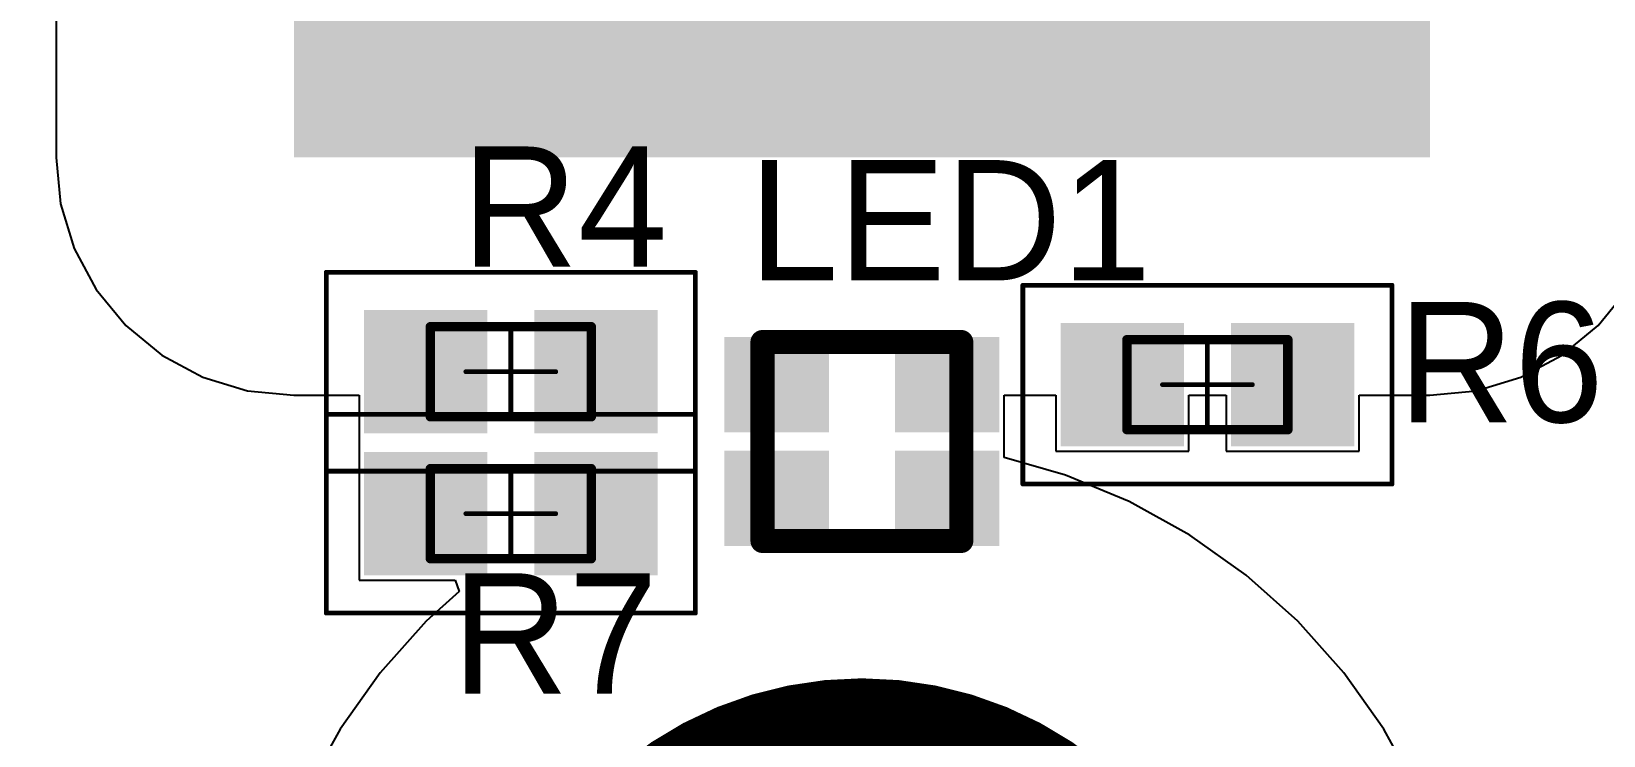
# Model space of a CAD drawing. Header units: millimetres. Extents: x 1.51 to 4.01, y 1.61 to 4.11.
# Drawn here: x 2.415 to 3.068, y 2.738 to 3.03 of the extents above; entities that cross this region are included whole.
import ezdxf

# ---------------------------------------------------------------- set-up
doc = ezdxf.new("R2010")
doc.units = ezdxf.units.MM
doc.header["$MEASUREMENT"] = 0
for name, color, linetype in [('InternalPlane1', 76, 'Continuous'), ('InternalPlane2', 16, 'Continuous'), ('Mechanical1', 6, 'Continuous'), ('Mechanical13', 56, 'Continuous'), ('Mechanical15', 56, 'Continuous'), ('Mechanical3', 76, 'Continuous'), ('TopLayer', 1, 'Continuous'), ('TopOverlay', 2, 'Continuous'), ('TopPaste', 8, 'Continuous'), ('TopSolder', 216, 'Continuous')]:
    doc.layers.add(name, color=color, linetype=linetype)

# ---------------------------------------------------------------- blocks, each defined once
blk = doc.blocks.new('LTSN_N213EGBW_27')
at = {"layer": 'Mechanical13', "const_width": 0.01}
for points in [[(-0.04134, 0.04134), (-0.04134, -0.04134)], [(-0.04134, 0.04134), (0.04134, 0.04134)], [(0.04134, 0.04134), (0.04134, -0.04134)], [(-0.04134, -0.04134), (0.04134, -0.04134)]]:
    blk.add_lwpolyline(points, dxfattribs=at)
at = {"layer": 'Mechanical13', "const_width": 0.005}
for points in [[(-0.04384, 0.04134, 1), (-0.03884, 0.04134, 1)], [(-0.04384, 0.04134, 1), (-0.03884, 0.04134, 1)], [(0.03884, 0.04134, 1), (0.04384, 0.04134, 1)], [(0.03884, 0.04134, 1), (0.04384, 0.04134, 1)], [(-0.04384, -0.04134, 1), (-0.03884, -0.04134, 1)], [(-0.04384, -0.04134, 1), (-0.03884, -0.04134, 1)], [(0.03884, -0.04134, 1), (0.04384, -0.04134, 1)], [(0.03884, -0.04134, 1), (0.04384, -0.04134, 1)]]:
    blk.add_lwpolyline(points, format="xyb", close=True, dxfattribs=at)
at = {"layer": 'TopLayer'}
for points in [[(-0.03937, 0.01772), (-0.00787, 0.01772), (-0.03937, 0.05315), (-0.00787, 0.05315)], [(0.03937, 0.05315), (0.00787, 0.05315), (0.03937, 0.01772), (0.00787, 0.01772)], [(-0.00787, -0.01772), (-0.03937, -0.01772), (-0.00787, -0.05315), (-0.03937, -0.05315)], [(0.03937, -0.01772), (0.00787, -0.01772), (0.03937, -0.05315), (0.00787, -0.05315)]]:
    blk.add_solid(points, dxfattribs=at)
at = {"layer": 'TopPaste'}
for points in [[(-0.03937, 0.01772), (-0.00787, 0.01772), (-0.03937, 0.05315), (-0.00787, 0.05315)], [(0.03937, 0.05315), (0.00787, 0.05315), (0.03937, 0.01772), (0.00787, 0.01772)], [(-0.00787, -0.01772), (-0.03937, -0.01772), (-0.00787, -0.05315), (-0.03937, -0.05315)], [(0.03937, -0.01772), (0.00787, -0.01772), (0.03937, -0.05315), (0.00787, -0.05315)]]:
    blk.add_solid(points, dxfattribs=at)
at = {"layer": 'TopSolder'}
for points in [[(-0.04337, 0.01372), (-0.00387, 0.01372), (-0.04337, 0.05715), (-0.00387, 0.05715)], [(0.04337, 0.05715), (0.00387, 0.05715), (0.04337, 0.01372), (0.00387, 0.01372)], [(-0.00387, -0.01372), (-0.04337, -0.01372), (-0.00387, -0.05715), (-0.04337, -0.05715)], [(0.04337, -0.01372), (0.00387, -0.01372), (0.04337, -0.05715), (0.00387, -0.05715)]]:
    blk.add_solid(points, dxfattribs=at)
blk = doc.blocks.new('RESC0603_1608__M_55')
at = {"layer": 'Mechanical13', "const_width": 0.00394}
for points in [[(-0.03346, 0.0187), (0.03346, 0.0187)], [(-0.03346, -0.0187), (-0.03346, 0.0187)], [(0.03346, -0.0187), (0.03346, 0.0187)], [(-0.03346, -0.0187), (0.03346, -0.0187)]]:
    blk.add_lwpolyline(points, dxfattribs=at)
at = {"layer": 'Mechanical13', "const_width": 0.00197}
for points in [[(-0.03445, 0.0187, 1), (-0.03248, 0.0187, 1)], [(-0.03445, 0.0187, 1), (-0.03248, 0.0187, 1)], [(0.03248, 0.0187, 1), (0.03445, 0.0187, 1)], [(0.03248, 0.0187, 1), (0.03445, 0.0187, 1)], [(-0.03445, -0.0187, 1), (-0.03248, -0.0187, 1)], [(-0.03445, -0.0187, 1), (-0.03248, -0.0187, 1)], [(0.03248, -0.0187, 1), (0.03445, -0.0187, 1)], [(0.03248, -0.0187, 1), (0.03445, -0.0187, 1)]]:
    blk.add_lwpolyline(points, format="xyb", close=True, dxfattribs=at)
at = {"layer": 'Mechanical15', "const_width": 0.00197}
for points in [[(-0.07677, 0.04134), (0.07677, 0.04134)], [(-0.07677, -0.04134), (-0.07677, 0.04134)], [(0.07677, -0.04134), (0.07677, 0.04134)], [(0, -0.0187), (0, 0.0187)], [(-0.0187, 0), (0.0187, 0)], [(-0.07677, -0.04134), (0.07677, -0.04134)]]:
    blk.add_lwpolyline(points, dxfattribs=at)
at = {"layer": 'Mechanical15', "const_width": 0.000984}
for points in [[(-0.07726, 0.04134, 1), (-0.07628, 0.04134, 1)], [(-0.07726, 0.04134, 1), (-0.07628, 0.04134, 1)], [(0.07628, 0.04134, 1), (0.07726, 0.04134, 1)], [(0.07628, 0.04134, 1), (0.07726, 0.04134, 1)], [(-0.00049, 0.0187, 1), (0.00049, 0.0187, 1)], [(-0.01919, 0, 1), (-0.01821, 0, 1)], [(0.01821, 0, 1), (0.01919, 0, 1)], [(-0.00049, -0.0187, 1), (0.00049, -0.0187, 1)], [(-0.07726, -0.04134, 1), (-0.07628, -0.04134, 1)], [(-0.07726, -0.04134, 1), (-0.07628, -0.04134, 1)], [(0.07628, -0.04134, 1), (0.07726, -0.04134, 1)], [(0.07628, -0.04134, 1), (0.07726, -0.04134, 1)]]:
    blk.add_lwpolyline(points, format="xyb", close=True, dxfattribs=at)
at = {"layer": 'TopLayer'}
for points in [[(-0.01378, -0.02165), (-0.01378, 0.02165), (-0.05709, -0.02165), (-0.05709, 0.02165)], [(0.05709, -0.02165), (0.05709, 0.02165), (0.01378, -0.02165), (0.01378, 0.02165)]]:
    blk.add_solid(points, dxfattribs=at)
at = {"layer": 'TopPaste'}
for points in [[(-0.01378, -0.02165), (-0.01378, 0.02165), (-0.05709, -0.02165), (-0.05709, 0.02165)], [(0.05709, -0.02165), (0.05709, 0.02165), (0.01378, -0.02165), (0.01378, 0.02165)]]:
    blk.add_solid(points, dxfattribs=at)
at = {"layer": 'TopSolder'}
for points in [[(-0.00978, -0.02565), (-0.00978, 0.02565), (-0.06109, -0.02565), (-0.06109, 0.02565)], [(0.06109, -0.02565), (0.06109, 0.02565), (0.00978, -0.02565), (0.00978, 0.02565)]]:
    blk.add_solid(points, dxfattribs=at)
blk = doc.blocks.new('RESC0603_1608__M_56')
at = {"layer": 'Mechanical13', "const_width": 0.00394}
for points in [[(0.03346, 0.0187), (-0.03346, 0.0187)], [(-0.03346, 0.0187), (-0.03346, -0.0187)], [(0.03346, 0.0187), (0.03346, -0.0187)], [(0.03346, -0.0187), (-0.03346, -0.0187)]]:
    blk.add_lwpolyline(points, dxfattribs=at)
at = {"layer": 'Mechanical13', "const_width": 0.00197}
for points in [[(-0.03445, 0.0187, 1), (-0.03248, 0.0187, 1)], [(-0.03445, 0.0187, 1), (-0.03248, 0.0187, 1)], [(0.03248, 0.0187, 1), (0.03445, 0.0187, 1)], [(0.03248, 0.0187, 1), (0.03445, 0.0187, 1)], [(-0.03445, -0.0187, 1), (-0.03248, -0.0187, 1)], [(-0.03445, -0.0187, 1), (-0.03248, -0.0187, 1)], [(0.03248, -0.0187, 1), (0.03445, -0.0187, 1)], [(0.03248, -0.0187, 1), (0.03445, -0.0187, 1)]]:
    blk.add_lwpolyline(points, format="xyb", close=True, dxfattribs=at)
at = {"layer": 'Mechanical15', "const_width": 0.00197}
for points in [[(0.07677, 0.04134), (-0.07677, 0.04134)], [(-0.07677, 0.04134), (-0.07677, -0.04134)], [(0.07677, 0.04134), (0.07677, -0.04134)], [(0, 0.0187), (0, -0.0187)], [(0.0187, 0), (-0.0187, 0)], [(0.07677, -0.04134), (-0.07677, -0.04134)]]:
    blk.add_lwpolyline(points, dxfattribs=at)
at = {"layer": 'Mechanical15', "const_width": 0.000984}
for points in [[(-0.07726, 0.04134, 1), (-0.07628, 0.04134, 1)], [(-0.07726, 0.04134, 1), (-0.07628, 0.04134, 1)], [(0.07628, 0.04134, 1), (0.07726, 0.04134, 1)], [(0.07628, 0.04134, 1), (0.07726, 0.04134, 1)], [(-0.00049, 0.0187, 1), (0.00049, 0.0187, 1)], [(-0.01919, 0, 1), (-0.01821, 0, 1)], [(0.01821, 0, 1), (0.01919, 0, 1)], [(-0.00049, -0.0187, 1), (0.00049, -0.0187, 1)], [(-0.07726, -0.04134, 1), (-0.07628, -0.04134, 1)], [(-0.07726, -0.04134, 1), (-0.07628, -0.04134, 1)], [(0.07628, -0.04134, 1), (0.07726, -0.04134, 1)], [(0.07628, -0.04134, 1), (0.07726, -0.04134, 1)]]:
    blk.add_lwpolyline(points, format="xyb", close=True, dxfattribs=at)
at = {"layer": 'TopLayer'}
for points in [[(-0.01378, -0.02165), (-0.01378, 0.02165), (-0.05709, -0.02165), (-0.05709, 0.02165)], [(0.05709, -0.02165), (0.05709, 0.02165), (0.01378, -0.02165), (0.01378, 0.02165)]]:
    blk.add_solid(points, dxfattribs=at)
at = {"layer": 'TopPaste'}
for points in [[(-0.01378, -0.02165), (-0.01378, 0.02165), (-0.05709, -0.02165), (-0.05709, 0.02165)], [(0.05709, -0.02165), (0.05709, 0.02165), (0.01378, -0.02165), (0.01378, 0.02165)]]:
    blk.add_solid(points, dxfattribs=at)
at = {"layer": 'TopSolder'}
for points in [[(-0.00978, -0.02565), (-0.00978, 0.02565), (-0.06109, -0.02565), (-0.06109, 0.02565)], [(0.06109, -0.02565), (0.06109, 0.02565), (0.00978, -0.02565), (0.00978, 0.02565)]]:
    blk.add_solid(points, dxfattribs=at)
blk = doc.blocks.new('RESC0603_1608__M_57')
at = {"layer": 'Mechanical13', "const_width": 0.00394}
for points in [[(-0.03346, 0.0187), (0.03346, 0.0187)], [(-0.03346, -0.0187), (-0.03346, 0.0187)], [(0.03346, -0.0187), (0.03346, 0.0187)], [(-0.03346, -0.0187), (0.03346, -0.0187)]]:
    blk.add_lwpolyline(points, dxfattribs=at)
at = {"layer": 'Mechanical13', "const_width": 0.00197}
for points in [[(-0.03445, 0.0187, 1), (-0.03248, 0.0187, 1)], [(-0.03445, 0.0187, 1), (-0.03248, 0.0187, 1)], [(0.03248, 0.0187, 1), (0.03445, 0.0187, 1)], [(0.03248, 0.0187, 1), (0.03445, 0.0187, 1)], [(-0.03445, -0.0187, 1), (-0.03248, -0.0187, 1)], [(-0.03445, -0.0187, 1), (-0.03248, -0.0187, 1)], [(0.03248, -0.0187, 1), (0.03445, -0.0187, 1)], [(0.03248, -0.0187, 1), (0.03445, -0.0187, 1)]]:
    blk.add_lwpolyline(points, format="xyb", close=True, dxfattribs=at)
at = {"layer": 'Mechanical15', "const_width": 0.00197}
for points in [[(-0.07677, 0.04134), (0.07677, 0.04134)], [(-0.07677, -0.04134), (-0.07677, 0.04134)], [(0.07677, -0.04134), (0.07677, 0.04134)], [(0, -0.0187), (0, 0.0187)], [(-0.0187, 0), (0.0187, 0)], [(-0.07677, -0.04134), (0.07677, -0.04134)]]:
    blk.add_lwpolyline(points, dxfattribs=at)
at = {"layer": 'Mechanical15', "const_width": 0.000984}
for points in [[(-0.07726, 0.04134, 1), (-0.07628, 0.04134, 1)], [(-0.07726, 0.04134, 1), (-0.07628, 0.04134, 1)], [(0.07628, 0.04134, 1), (0.07726, 0.04134, 1)], [(0.07628, 0.04134, 1), (0.07726, 0.04134, 1)], [(-0.00049, 0.0187, 1), (0.00049, 0.0187, 1)], [(-0.01919, 0, 1), (-0.01821, 0, 1)], [(0.01821, 0, 1), (0.01919, 0, 1)], [(-0.00049, -0.0187, 1), (0.00049, -0.0187, 1)], [(-0.07726, -0.04134, 1), (-0.07628, -0.04134, 1)], [(-0.07726, -0.04134, 1), (-0.07628, -0.04134, 1)], [(0.07628, -0.04134, 1), (0.07726, -0.04134, 1)], [(0.07628, -0.04134, 1), (0.07726, -0.04134, 1)]]:
    blk.add_lwpolyline(points, format="xyb", close=True, dxfattribs=at)
at = {"layer": 'TopLayer'}
for points in [[(-0.01378, -0.02165), (-0.01378, 0.02165), (-0.05709, -0.02165), (-0.05709, 0.02165)], [(0.05709, -0.02165), (0.05709, 0.02165), (0.01378, -0.02165), (0.01378, 0.02165)]]:
    blk.add_solid(points, dxfattribs=at)
at = {"layer": 'TopPaste'}
for points in [[(-0.01378, -0.02165), (-0.01378, 0.02165), (-0.05709, -0.02165), (-0.05709, 0.02165)], [(0.05709, -0.02165), (0.05709, 0.02165), (0.01378, -0.02165), (0.01378, 0.02165)]]:
    blk.add_solid(points, dxfattribs=at)
at = {"layer": 'TopSolder'}
for points in [[(-0.00978, -0.02565), (-0.00978, 0.02565), (-0.06109, -0.02565), (-0.06109, 0.02565)], [(0.06109, -0.02565), (0.06109, 0.02565), (0.00978, -0.02565), (0.00978, 0.02565)]]:
    blk.add_solid(points, dxfattribs=at)

msp = doc.modelspace()

# ---------------------------------------------------------------- linework, layer by layer
at = {"layer": 'InternalPlane1', "const_width": 0.04}
for points in [[(1.52968, 2.86, -0.414214), (2.76, 4.09032)], [(2.76, 4.09032, -0.414214), (3.99031, 2.86)], [(2.76, 1.62969, -0.414214), (1.52968, 2.86)], [(3.99031, 2.86, -0.414214), (2.76, 1.62969)]]:
    msp.add_lwpolyline(points, format="xyb", dxfattribs=at)
at = {"layer": 'InternalPlane2', "const_width": 0.04}
for points in [[(1.52968, 2.86, -0.414214), (2.76, 4.09032)], [(2.76, 4.09032, -0.414214), (3.99031, 2.86)], [(2.76, 1.62969, -0.414214), (1.52968, 2.86)], [(3.99031, 2.86, -0.414214), (2.76, 1.62969)]]:
    msp.add_lwpolyline(points, format="xyb", dxfattribs=at)
at = {"layer": 'Mechanical1', "const_width": 0.01}
msp.add_lwpolyline([(3.99031, 2.86, 1), (1.52968, 2.86, 1)], format="xyb", close=True, dxfattribs=at)
at = {"layer": 'Mechanical3', "const_width": 0.03937}
msp.add_lwpolyline([(3.75606, 2.86, 1), (1.76394, 2.86, 1)], format="xyb", close=True, dxfattribs=at)
at = {"layer": 'TopLayer'}
for p, q in [((2.42488, 3.2537), (2.42488, 2.97811)), ((2.42488, 2.97811), (2.42678, 2.95882)), ((2.42678, 2.95882), (2.43241, 2.94026)), ((2.43241, 2.94026), (2.44155, 2.92316)), ((2.44155, 2.92316), (2.45385, 2.90818)), ((3.06615, 2.90818), (3.07845, 2.92316)), ((2.45385, 2.90818), (2.46883, 2.89588)), ((3.05117, 2.89588), (3.06615, 2.90818)), ((2.46883, 2.89588), (2.48593, 2.88674)), ((3.03407, 2.88674), (3.05117, 2.89588)), ((2.48593, 2.88674), (2.50448, 2.88111)), ((3.01552, 2.88111), (3.03407, 2.88674)), ((2.50448, 2.88111), (2.52378, 2.87921)), ((2.52378, 2.87921), (2.55091, 2.87921)), ((2.55091, 2.87921), (2.55091, 2.86265)), ((2.81915, 2.86313), (2.81915, 2.87921)), ((2.81915, 2.87921), (2.84061, 2.87921)), ((2.84061, 2.87921), (2.84061, 2.85597)), ((2.89592, 2.85597), (2.89592, 2.87921)), ((2.89592, 2.87921), (2.91148, 2.87921)), ((2.91148, 2.87921), (2.91148, 2.85597)), ((2.96679, 2.85597), (2.96679, 2.87921)), ((2.96679, 2.87921), (2.99622, 2.87921)), ((2.99622, 2.87921), (3.01552, 2.88111)), ((2.55091, 2.86265), (2.55091, 2.86135)), ((2.55091, 2.86135), (2.55091, 2.85765)), ((2.55091, 2.85765), (2.55091, 2.85635)), ((2.81915, 2.86187), (2.81915, 2.86313)), ((2.81915, 2.85337), (2.81915, 2.86187)), ((2.55091, 2.85635), (2.55091, 2.80235)), ((2.84465, 2.84602), (2.81915, 2.85337)), ((2.84061, 2.85597), (2.89592, 2.85597)), ((2.91148, 2.85597), (2.96679, 2.85597)), ((2.87121, 2.83502), (2.84465, 2.84602)), ((2.89636, 2.82112), (2.87121, 2.83502)), ((2.91981, 2.80448), (2.89636, 2.82112)), ((2.55091, 2.80235), (2.59079, 2.80235)), ((2.59079, 2.80235), (2.59257, 2.79768)), ((2.94124, 2.78533), (2.91981, 2.80448)), ((2.59257, 2.79768), (2.57876, 2.78533)), ((2.57876, 2.78533), (2.55961, 2.7639)), ((2.96039, 2.7639), (2.94124, 2.78533)), ((2.55961, 2.7639), (2.54298, 2.74046)), ((2.97702, 2.74046), (2.96039, 2.7639)), ((2.54298, 2.74046), (2.52907, 2.7153)), ((2.99093, 2.7153), (2.97702, 2.74046))]:
    msp.add_line(p, q, dxfattribs=at)
at = {"layer": 'TopLayer', "const_width": 0.15748}
msp.add_lwpolyline([(2.68126, 2.60409, 1), (2.83874, 2.60409, 1)], format="xyb", close=True, dxfattribs=at)
at = {"layer": 'TopLayer'}
msp.add_solid([(2.52378, 2.97811), (2.99622, 2.97811), (2.52378, 3.2537), (2.99622, 3.2537)], dxfattribs=at)
at = {"layer": 'TopPaste', "const_width": 0.15748}
msp.add_lwpolyline([(2.68126, 2.60409, 1), (2.83874, 2.60409, 1)], format="xyb", close=True, dxfattribs=at)

# ---------------------------------------------------------------- block references
for name, p, rotation in [('RESC0603_1608__M_55', (2.614, 2.889), 360), ('RESC0603_1608__M_56', (2.9037, 2.88362), 180), ('LTSN_N213EGBW_27', (2.76, 2.86), 90)]:
    msp.add_blockref(name, p, dxfattribs=dict(rotation=rotation))
msp.add_blockref('RESC0603_1608__M_57', (2.614, 2.83))

# ---------------------------------------------------------------- texts
at = {"layer": 'TopOverlay'}
for s, p in [('R4', (2.59365, 2.93263)), ('LED1', (2.713, 2.927)), ('R6', (2.983, 2.868)), ('R7', (2.58967, 2.7552))]:
    msp.add_text(s, height=0.05, dxfattribs=at).set_placement(p)

doc.saveas('drawing.dxf')
